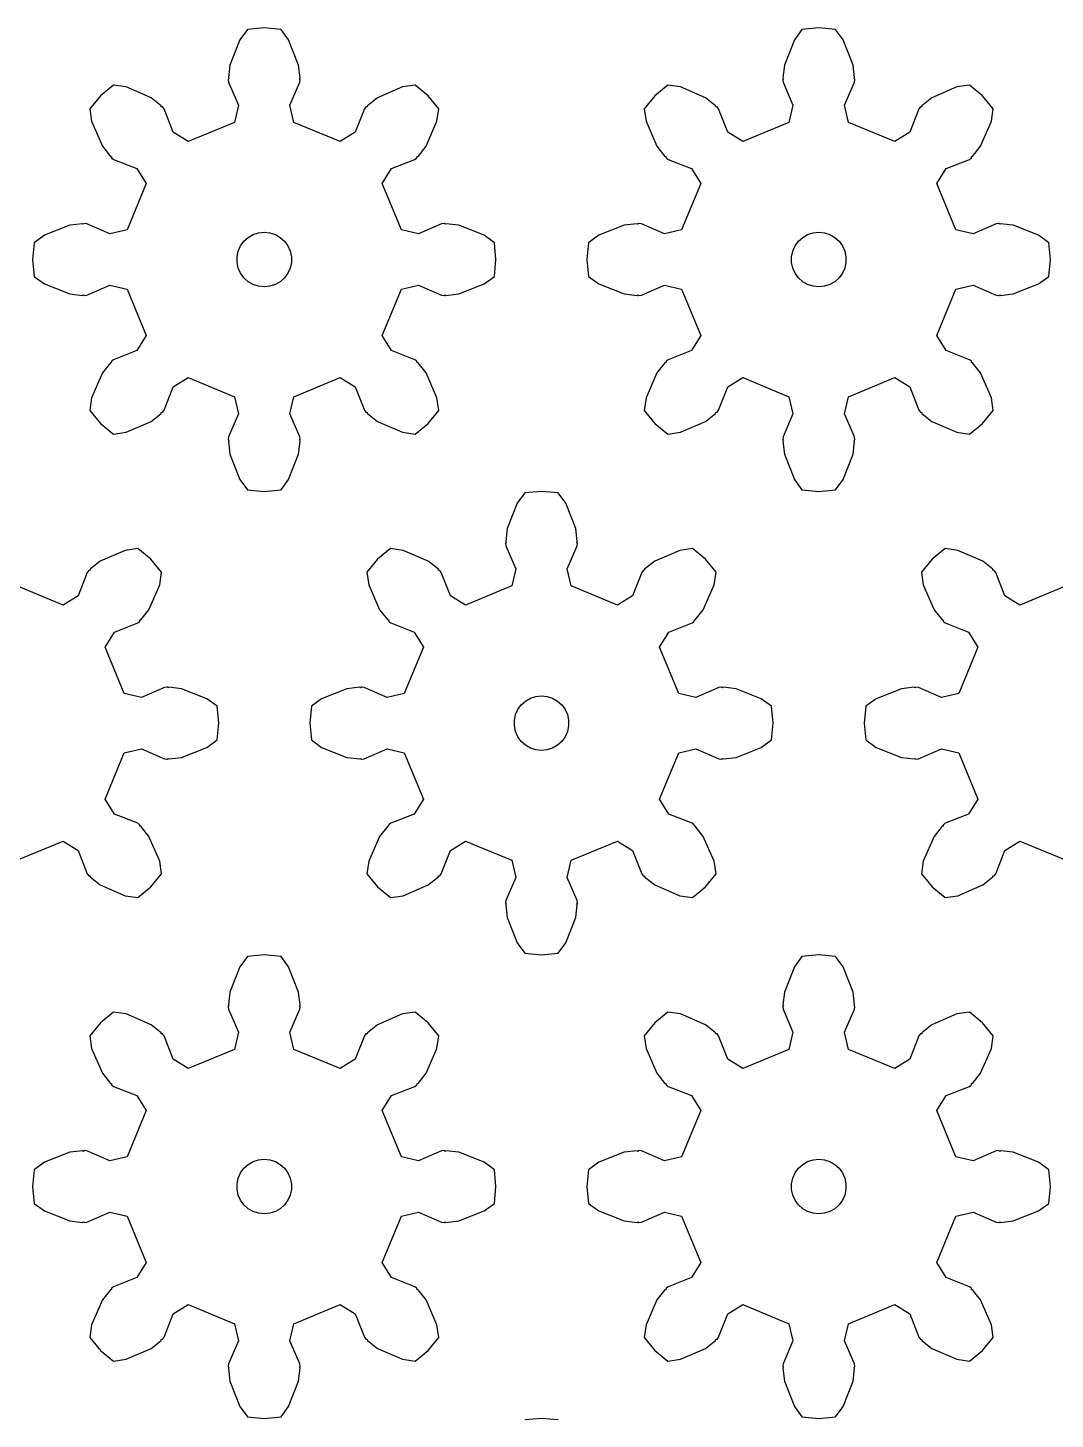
# Model space of a CAD drawing. Extents: x 0 to 208, y 0 to 229.
# Drawn here: x 91.1 to 147.6, y 152.7 to 229.2 of the extents above; entities that cross this region are included whole.
import ezdxf

# ---------------------------------------------------------------- set-up
doc = ezdxf.new("R2010")
doc.units = 0

msp = doc.modelspace()

# ---------------------------------------------------------------- linework, layer by layer
for p, q in [((103.206, 229.092), (102.789, 228.53)), ((104.127, 229.183), (103.206, 229.092)), ((105.048, 229.092), (104.127, 229.183)), ((105.465, 228.53), (105.048, 229.092)), ((133.671, 229.092), (133.254, 228.53)), ((134.592, 229.183), (133.671, 229.092)), ((135.512, 229.092), (134.592, 229.183)), ((135.929, 228.53), (135.512, 229.092)), ((102.789, 228.53), (102.239, 227.138)), ((106.014, 227.138), (105.465, 228.53)), ((133.254, 228.53), (132.704, 227.138)), ((136.479, 227.138), (135.929, 228.53)), ((102.239, 227.138), (102.158, 226.433)), ((106.095, 226.433), (106.014, 227.138)), ((132.704, 227.138), (132.623, 226.433)), ((136.56, 226.433), (136.479, 227.138)), ((102.147, 226.338), (102.146, 226.329)), ((102.146, 226.329), (102.166, 226.196)), ((102.19, 226.394), (102.147, 226.338)), ((102.158, 226.433), (102.19, 226.394)), ((106.064, 226.394), (106.095, 226.433)), ((106.106, 226.338), (106.064, 226.394)), ((106.088, 226.196), (106.107, 226.329)), ((106.107, 226.329), (106.106, 226.338)), ((132.612, 226.338), (132.611, 226.329)), ((132.611, 226.329), (132.631, 226.196)), ((132.655, 226.394), (132.612, 226.338)), ((132.623, 226.433), (132.655, 226.394)), ((136.528, 226.394), (136.56, 226.433)), ((136.571, 226.338), (136.528, 226.394)), ((136.553, 226.196), (136.572, 226.329)), ((136.572, 226.329), (136.571, 226.338)), ((95.839, 226.041), (95.124, 225.454)), ((96.531, 225.938), (95.839, 226.041)), ((97.904, 225.343), (96.531, 225.938)), ((102.166, 226.196), (102.714, 224.933)), ((105.54, 224.933), (106.088, 226.196)), ((111.722, 225.938), (110.349, 225.343)), ((112.415, 226.041), (111.722, 225.938)), ((113.13, 225.454), (112.415, 226.041)), ((126.304, 226.041), (125.588, 225.454)), ((126.996, 225.938), (126.304, 226.041)), ((128.369, 225.343), (126.996, 225.938)), ((132.631, 226.196), (133.178, 224.933)), ((136.005, 224.933), (136.553, 226.196)), ((142.187, 225.938), (140.814, 225.343)), ((142.88, 226.041), (142.187, 225.938)), ((143.595, 225.454), (142.88, 226.041)), ((95.124, 225.454), (94.537, 224.739)), ((94.537, 224.739), (94.639, 224.046)), ((98.46, 224.902), (97.904, 225.343)), ((98.466, 224.851), (98.46, 224.902)), ((98.535, 224.842), (98.466, 224.851)), ((98.543, 224.836), (98.535, 224.842)), ((98.622, 224.728), (98.543, 224.836)), ((102.714, 224.933), (102.493, 223.989)), ((105.76, 223.989), (105.54, 224.933)), ((109.711, 224.836), (109.631, 224.728)), ((109.718, 224.842), (109.711, 224.836)), ((109.788, 224.851), (109.718, 224.842)), ((109.794, 224.902), (109.788, 224.851)), ((110.349, 225.343), (109.794, 224.902)), ((113.717, 224.739), (113.13, 225.454)), ((113.614, 224.046), (113.717, 224.739)), ((125.588, 225.454), (125.001, 224.739)), ((125.001, 224.739), (125.104, 224.046)), ((128.925, 224.902), (128.369, 225.343)), ((128.931, 224.851), (128.925, 224.902)), ((129, 224.842), (128.931, 224.851)), ((129.007, 224.836), (129, 224.842)), ((129.087, 224.728), (129.007, 224.836)), ((133.178, 224.933), (132.958, 223.989)), ((136.225, 223.989), (136.005, 224.933)), ((140.176, 224.836), (140.096, 224.728)), ((140.183, 224.842), (140.176, 224.836)), ((140.253, 224.851), (140.183, 224.842)), ((140.258, 224.902), (140.253, 224.851)), ((140.814, 225.343), (140.258, 224.902)), ((144.182, 224.739), (143.595, 225.454)), ((144.079, 224.046), (144.182, 224.739)), ((94.639, 224.046), (95.235, 222.673)), ((99.128, 223.448), (98.622, 224.728)), ((102.493, 223.989), (99.951, 222.936)), ((108.302, 222.936), (105.76, 223.989)), ((109.631, 224.728), (109.125, 223.448)), ((113.019, 222.673), (113.614, 224.046)), ((125.104, 224.046), (125.7, 222.673)), ((129.593, 223.448), (129.087, 224.728)), ((132.958, 223.989), (130.416, 222.936)), ((138.767, 222.936), (136.225, 223.989)), ((140.096, 224.728), (139.59, 223.448)), ((143.484, 222.673), (144.079, 224.046)), ((99.951, 222.936), (99.128, 223.448)), ((109.125, 223.448), (108.302, 222.936)), ((130.416, 222.936), (129.593, 223.448)), ((139.59, 223.448), (138.767, 222.936)), ((95.235, 222.673), (95.676, 222.118)), ((112.578, 222.118), (113.019, 222.673)), ((125.7, 222.673), (126.141, 222.118)), ((143.042, 222.118), (143.484, 222.673)), ((95.676, 222.118), (95.727, 222.112)), ((95.727, 222.112), (95.736, 222.042)), ((95.736, 222.042), (95.741, 222.035)), ((95.741, 222.035), (95.849, 221.955)), ((95.849, 221.955), (97.13, 221.449)), ((111.124, 221.449), (112.404, 221.955)), ((112.404, 221.955), (112.512, 222.035)), ((112.512, 222.035), (112.518, 222.042)), ((112.518, 222.042), (112.527, 222.112)), ((112.527, 222.112), (112.578, 222.118)), ((126.141, 222.118), (126.191, 222.112)), ((126.191, 222.112), (126.201, 222.042)), ((126.201, 222.042), (126.206, 222.035)), ((126.206, 222.035), (126.314, 221.955)), ((126.314, 221.955), (127.595, 221.449)), ((141.588, 221.449), (142.869, 221.955)), ((142.869, 221.955), (142.977, 222.035)), ((142.977, 222.035), (142.983, 222.042)), ((142.983, 222.042), (142.992, 222.112)), ((142.992, 222.112), (143.042, 222.118)), ((97.13, 221.449), (97.642, 220.626)), ((110.612, 220.626), (111.124, 221.449)), ((127.595, 221.449), (128.106, 220.626)), ((141.077, 220.626), (141.588, 221.449)), ((97.642, 220.626), (96.589, 218.084)), ((111.665, 218.084), (110.612, 220.626)), ((128.106, 220.626), (127.053, 218.084)), ((142.13, 218.084), (141.077, 220.626)), ((93.439, 218.338), (92.048, 217.789)), ((94.144, 218.419), (93.439, 218.338)), ((94.184, 218.388), (94.144, 218.419)), ((94.24, 218.43), (94.184, 218.388)), ((94.249, 218.431), (94.24, 218.43)), ((94.381, 218.412), (94.249, 218.431)), ((95.645, 217.864), (94.381, 218.412)), ((96.589, 218.084), (95.645, 217.864)), ((103.517, 217.821), (103.815, 217.918)), ((103.815, 217.918), (104.127, 217.951)), ((104.127, 217.951), (104.439, 217.918)), ((104.439, 217.918), (104.737, 217.821)), ((112.609, 217.864), (111.665, 218.084)), ((113.872, 218.412), (112.609, 217.864)), ((114.005, 218.431), (113.872, 218.412)), ((114.014, 218.43), (114.005, 218.431)), ((114.07, 218.388), (114.014, 218.43)), ((114.11, 218.419), (114.07, 218.388)), ((114.814, 218.338), (114.11, 218.419)), ((116.206, 217.789), (114.814, 218.338)), ((123.904, 218.338), (122.512, 217.789)), ((124.609, 218.419), (123.904, 218.338)), ((124.649, 218.388), (124.609, 218.419)), ((124.704, 218.43), (124.649, 218.388)), ((124.714, 218.431), (124.704, 218.43)), ((124.846, 218.412), (124.714, 218.431)), ((126.11, 217.864), (124.846, 218.412)), ((127.053, 218.084), (126.11, 217.864)), ((133.981, 217.821), (134.28, 217.918)), ((134.28, 217.918), (134.592, 217.951)), ((134.592, 217.951), (134.903, 217.918)), ((134.903, 217.918), (135.202, 217.821)), ((143.074, 217.864), (142.13, 218.084)), ((144.337, 218.412), (143.074, 217.864)), ((144.469, 218.431), (144.337, 218.412)), ((144.479, 218.43), (144.469, 218.431)), ((144.534, 218.388), (144.479, 218.43)), ((144.574, 218.419), (144.534, 218.388)), ((145.279, 218.338), (144.574, 218.419)), ((146.671, 217.789), (145.279, 218.338)), ((91.485, 217.372), (91.394, 216.451)), ((92.048, 217.789), (91.485, 217.372)), ((102.7, 216.914), (102.828, 217.201)), ((102.828, 217.201), (103.012, 217.454)), ((103.012, 217.454), (103.245, 217.664)), ((103.245, 217.664), (103.517, 217.821)), ((104.737, 217.821), (105.008, 217.664)), ((105.008, 217.664), (105.241, 217.454)), ((105.241, 217.454), (105.426, 217.201)), ((105.426, 217.201), (105.553, 216.914)), ((116.768, 217.372), (116.206, 217.789)), ((116.859, 216.451), (116.768, 217.372)), ((121.95, 217.372), (121.859, 216.451)), ((122.512, 217.789), (121.95, 217.372)), ((133.165, 216.914), (133.293, 217.201)), ((133.293, 217.201), (133.477, 217.454)), ((133.477, 217.454), (133.71, 217.664)), ((133.71, 217.664), (133.981, 217.821)), ((135.202, 217.821), (135.473, 217.664)), ((135.473, 217.664), (135.706, 217.454)), ((135.706, 217.454), (135.891, 217.201)), ((135.891, 217.201), (136.018, 216.914)), ((147.233, 217.372), (146.671, 217.789)), ((147.324, 216.451), (147.233, 217.372)), ((91.394, 216.451), (91.485, 215.53)), ((102.635, 216.608), (102.7, 216.914)), ((102.635, 216.294), (102.635, 216.608)), ((105.553, 216.914), (105.619, 216.608)), ((105.619, 216.608), (105.619, 216.294)), ((116.768, 215.53), (116.859, 216.451)), ((121.859, 216.451), (121.95, 215.53)), ((133.1, 216.608), (133.165, 216.914)), ((133.1, 216.294), (133.1, 216.608)), ((136.018, 216.914), (136.083, 216.608)), ((136.083, 216.608), (136.083, 216.294)), ((147.233, 215.53), (147.324, 216.451)), ((102.7, 215.987), (102.635, 216.294)), ((102.828, 215.701), (102.7, 215.987)), ((103.012, 215.447), (102.828, 215.701)), ((105.426, 215.701), (105.241, 215.447)), ((105.553, 215.987), (105.426, 215.701)), ((105.619, 216.294), (105.553, 215.987)), ((133.165, 215.987), (133.1, 216.294)), ((133.293, 215.701), (133.165, 215.987)), ((133.477, 215.447), (133.293, 215.701)), ((135.891, 215.701), (135.706, 215.447)), ((136.018, 215.987), (135.891, 215.701)), ((136.083, 216.294), (136.018, 215.987)), ((91.485, 215.53), (92.048, 215.113)), ((92.048, 215.113), (93.439, 214.563)), ((94.381, 214.49), (95.645, 215.038)), ((95.645, 215.038), (96.589, 214.817)), ((96.589, 214.817), (97.642, 212.275)), ((103.245, 215.237), (103.012, 215.447)), ((103.517, 215.08), (103.245, 215.237)), ((103.815, 214.984), (103.517, 215.08)), ((104.127, 214.951), (103.815, 214.984)), ((104.439, 214.984), (104.127, 214.951)), ((104.737, 215.08), (104.439, 214.984)), ((105.008, 215.237), (104.737, 215.08)), ((105.241, 215.447), (105.008, 215.237)), ((110.612, 212.275), (111.665, 214.817)), ((111.665, 214.817), (112.609, 215.038)), ((112.609, 215.038), (113.872, 214.49)), ((114.814, 214.563), (116.206, 215.113)), ((116.206, 215.113), (116.768, 215.53)), ((121.95, 215.53), (122.512, 215.113)), ((122.512, 215.113), (123.904, 214.563)), ((124.846, 214.49), (126.11, 215.038)), ((126.11, 215.038), (127.053, 214.817)), ((127.053, 214.817), (128.106, 212.275)), ((133.71, 215.237), (133.477, 215.447)), ((133.981, 215.08), (133.71, 215.237)), ((134.28, 214.984), (133.981, 215.08)), ((134.592, 214.951), (134.28, 214.984)), ((134.903, 214.984), (134.592, 214.951)), ((135.202, 215.08), (134.903, 214.984)), ((135.473, 215.237), (135.202, 215.08)), ((135.706, 215.447), (135.473, 215.237)), ((141.077, 212.275), (142.13, 214.817)), ((142.13, 214.817), (143.074, 215.038)), ((143.074, 215.038), (144.337, 214.49)), ((145.279, 214.563), (146.671, 215.113)), ((146.671, 215.113), (147.233, 215.53)), ((93.439, 214.563), (94.144, 214.482)), ((94.144, 214.482), (94.184, 214.514)), ((94.184, 214.514), (94.24, 214.471)), ((94.24, 214.471), (94.249, 214.47)), ((94.249, 214.47), (94.381, 214.49)), ((113.872, 214.49), (114.005, 214.47)), ((114.005, 214.47), (114.014, 214.471)), ((114.014, 214.471), (114.07, 214.514)), ((114.07, 214.514), (114.11, 214.482)), ((114.11, 214.482), (114.814, 214.563)), ((123.904, 214.563), (124.609, 214.482)), ((124.609, 214.482), (124.649, 214.514)), ((124.649, 214.514), (124.704, 214.471)), ((124.704, 214.471), (124.714, 214.47)), ((124.714, 214.47), (124.846, 214.49)), ((144.337, 214.49), (144.469, 214.47)), ((144.469, 214.47), (144.479, 214.471)), ((144.479, 214.471), (144.534, 214.514)), ((144.534, 214.514), (144.574, 214.482)), ((144.574, 214.482), (145.279, 214.563)), ((97.642, 212.275), (97.13, 211.452)), ((111.124, 211.452), (110.612, 212.275)), ((128.106, 212.275), (127.595, 211.452)), ((141.588, 211.452), (141.077, 212.275)), ((97.13, 211.452), (95.849, 210.946)), ((112.404, 210.946), (111.124, 211.452)), ((127.595, 211.452), (126.314, 210.946)), ((142.869, 210.946), (141.588, 211.452)), ((95.235, 210.228), (94.639, 208.855)), ((95.676, 210.784), (95.235, 210.228)), ((95.727, 210.79), (95.676, 210.784)), ((95.736, 210.859), (95.727, 210.79)), ((95.741, 210.867), (95.736, 210.859)), ((95.849, 210.946), (95.741, 210.867)), ((112.512, 210.867), (112.404, 210.946)), ((112.518, 210.859), (112.512, 210.867)), ((112.527, 210.79), (112.518, 210.859)), ((112.578, 210.784), (112.527, 210.79)), ((113.019, 210.228), (112.578, 210.784)), ((113.614, 208.855), (113.019, 210.228)), ((125.7, 210.228), (125.104, 208.855)), ((126.141, 210.784), (125.7, 210.228)), ((126.191, 210.79), (126.141, 210.784)), ((126.201, 210.859), (126.191, 210.79)), ((126.206, 210.867), (126.201, 210.859)), ((126.314, 210.946), (126.206, 210.867)), ((142.977, 210.867), (142.869, 210.946)), ((142.983, 210.859), (142.977, 210.867)), ((142.992, 210.79), (142.983, 210.859)), ((143.042, 210.784), (142.992, 210.79)), ((143.484, 210.228), (143.042, 210.784)), ((144.079, 208.855), (143.484, 210.228)), ((98.622, 208.173), (99.128, 209.454)), ((99.128, 209.454), (99.951, 209.965)), ((99.951, 209.965), (102.493, 208.913)), ((105.76, 208.913), (108.302, 209.965)), ((108.302, 209.965), (109.125, 209.454)), ((109.125, 209.454), (109.631, 208.173)), ((129.087, 208.173), (129.593, 209.454)), ((129.593, 209.454), (130.416, 209.965)), ((130.416, 209.965), (132.958, 208.913)), ((136.225, 208.913), (138.767, 209.965)), ((138.767, 209.965), (139.59, 209.454)), ((139.59, 209.454), (140.096, 208.173)), ((94.639, 208.855), (94.537, 208.163)), ((102.493, 208.913), (102.714, 207.969)), ((105.54, 207.969), (105.76, 208.913)), ((113.717, 208.163), (113.614, 208.855)), ((125.104, 208.855), (125.001, 208.163)), ((132.958, 208.913), (133.178, 207.969)), ((136.005, 207.969), (136.225, 208.913)), ((144.182, 208.163), (144.079, 208.855)), ((94.537, 208.163), (95.124, 207.448)), ((97.904, 207.559), (98.46, 208)), ((98.46, 208), (98.466, 208.051)), ((98.466, 208.051), (98.535, 208.06)), ((98.535, 208.06), (98.543, 208.065)), ((98.543, 208.065), (98.622, 208.173)), ((102.714, 207.969), (102.166, 206.705)), ((106.088, 206.705), (105.54, 207.969)), ((109.631, 208.173), (109.711, 208.065)), ((109.711, 208.065), (109.718, 208.06)), ((109.718, 208.06), (109.788, 208.051)), ((109.788, 208.051), (109.794, 208)), ((109.794, 208), (110.349, 207.559)), ((113.13, 207.448), (113.717, 208.163)), ((125.001, 208.163), (125.588, 207.448)), ((128.369, 207.559), (128.925, 208)), ((128.925, 208), (128.931, 208.051)), ((128.931, 208.051), (129, 208.06)), ((129, 208.06), (129.007, 208.065)), ((129.007, 208.065), (129.087, 208.173)), ((133.178, 207.969), (132.631, 206.705)), ((136.553, 206.705), (136.005, 207.969)), ((140.096, 208.173), (140.176, 208.065)), ((140.176, 208.065), (140.183, 208.06)), ((140.183, 208.06), (140.253, 208.051)), ((140.253, 208.051), (140.258, 208)), ((140.258, 208), (140.814, 207.559)), ((143.595, 207.448), (144.182, 208.163)), ((95.124, 207.448), (95.839, 206.861)), ((96.531, 206.963), (97.904, 207.559)), ((110.349, 207.559), (111.722, 206.963)), ((112.415, 206.861), (113.13, 207.448)), ((125.588, 207.448), (126.304, 206.861)), ((126.996, 206.963), (128.369, 207.559)), ((140.814, 207.559), (142.187, 206.963)), ((142.88, 206.861), (143.595, 207.448)), ((95.839, 206.861), (96.531, 206.963)), ((102.166, 206.705), (102.146, 206.573)), ((102.146, 206.573), (102.147, 206.564)), ((102.147, 206.564), (102.19, 206.508)), ((102.19, 206.508), (102.158, 206.468)), ((102.158, 206.468), (102.239, 205.763)), ((106.014, 205.763), (106.095, 206.468)), ((106.064, 206.508), (106.106, 206.564)), ((106.095, 206.468), (106.064, 206.508)), ((106.107, 206.573), (106.088, 206.705)), ((106.106, 206.564), (106.107, 206.573)), ((111.722, 206.963), (112.415, 206.861)), ((126.304, 206.861), (126.996, 206.963)), ((132.631, 206.705), (132.611, 206.573)), ((132.611, 206.573), (132.612, 206.564)), ((132.612, 206.564), (132.655, 206.508)), ((132.655, 206.508), (132.623, 206.468)), ((132.623, 206.468), (132.704, 205.763)), ((136.479, 205.763), (136.56, 206.468)), ((136.528, 206.508), (136.571, 206.564)), ((136.56, 206.468), (136.528, 206.508)), ((136.572, 206.573), (136.553, 206.705)), ((136.571, 206.564), (136.572, 206.573)), ((142.187, 206.963), (142.88, 206.861)), ((102.239, 205.763), (102.789, 204.371)), ((105.465, 204.371), (106.014, 205.763)), ((132.704, 205.763), (133.254, 204.371)), ((135.929, 204.371), (136.479, 205.763)), ((102.789, 204.371), (103.206, 203.809)), ((105.048, 203.809), (105.465, 204.371)), ((133.254, 204.371), (133.671, 203.809)), ((135.512, 203.809), (135.929, 204.371)), ((103.206, 203.809), (104.127, 203.718)), ((104.127, 203.718), (105.048, 203.809)), ((118.438, 203.628), (118.021, 203.065)), ((119.359, 203.718), (118.438, 203.628)), ((120.28, 203.628), (119.359, 203.718)), ((120.697, 203.065), (120.28, 203.628)), ((133.671, 203.809), (134.592, 203.718)), ((134.592, 203.718), (135.512, 203.809)), ((118.021, 203.065), (117.472, 201.674)), ((121.247, 201.674), (120.697, 203.065)), ((117.472, 201.674), (117.391, 200.969)), ((121.328, 200.969), (121.247, 201.674)), ((96.49, 200.473), (95.117, 199.878)), ((97.182, 200.576), (96.49, 200.473)), ((97.898, 199.989), (97.182, 200.576)), ((111.071, 200.576), (110.356, 199.989)), ((111.764, 200.473), (111.071, 200.576)), ((113.137, 199.878), (111.764, 200.473)), ((117.38, 200.873), (117.379, 200.864)), ((117.379, 200.864), (117.398, 200.731)), ((117.422, 200.929), (117.38, 200.873)), ((117.391, 200.969), (117.422, 200.929)), ((117.398, 200.731), (117.946, 199.468)), ((120.772, 199.468), (121.32, 200.731)), ((121.296, 200.929), (121.328, 200.969)), ((121.339, 200.873), (121.296, 200.929)), ((121.32, 200.731), (121.34, 200.864)), ((121.34, 200.864), (121.339, 200.873)), ((126.954, 200.473), (125.582, 199.878)), ((127.647, 200.576), (126.954, 200.473)), ((128.362, 199.989), (127.647, 200.576)), ((141.536, 200.576), (140.821, 199.989)), ((142.229, 200.473), (141.536, 200.576)), ((143.601, 199.878), (142.229, 200.473)), ((95.117, 199.878), (94.561, 199.437)), ((98.484, 199.274), (97.898, 199.989)), ((110.356, 199.989), (109.769, 199.274)), ((113.692, 199.437), (113.137, 199.878)), ((125.582, 199.878), (125.026, 199.437)), ((128.949, 199.274), (128.362, 199.989)), ((140.821, 199.989), (140.234, 199.274)), ((144.157, 199.437), (143.601, 199.878)), ((94.399, 199.264), (93.893, 197.983)), ((94.479, 199.371), (94.399, 199.264)), ((94.486, 199.377), (94.479, 199.371)), ((94.555, 199.386), (94.486, 199.377)), ((94.561, 199.437), (94.555, 199.386)), ((98.382, 198.581), (98.484, 199.274)), ((109.769, 199.274), (109.872, 198.581)), ((113.698, 199.386), (113.692, 199.437)), ((113.768, 199.377), (113.698, 199.386)), ((113.775, 199.371), (113.768, 199.377)), ((113.855, 199.264), (113.775, 199.371)), ((114.361, 197.983), (113.855, 199.264)), ((117.946, 199.468), (117.726, 198.524)), ((120.993, 198.524), (120.772, 199.468)), ((124.864, 199.264), (124.358, 197.983)), ((124.943, 199.371), (124.864, 199.264)), ((124.951, 199.377), (124.943, 199.371)), ((125.02, 199.386), (124.951, 199.377)), ((125.026, 199.437), (125.02, 199.386)), ((128.846, 198.581), (128.949, 199.274)), ((140.234, 199.274), (140.337, 198.581)), ((144.163, 199.386), (144.157, 199.437)), ((144.232, 199.377), (144.163, 199.386)), ((144.24, 199.371), (144.232, 199.377)), ((144.32, 199.264), (144.24, 199.371)), ((144.826, 197.983), (144.32, 199.264)), ((93.07, 197.471), (90.528, 198.524)), ((93.893, 197.983), (93.07, 197.471)), ((97.786, 197.209), (98.382, 198.581)), ((109.872, 198.581), (110.467, 197.209)), ((115.184, 197.471), (114.361, 197.983)), ((117.726, 198.524), (115.184, 197.471)), ((123.535, 197.471), (120.993, 198.524)), ((124.358, 197.983), (123.535, 197.471)), ((128.251, 197.209), (128.846, 198.581)), ((140.337, 198.581), (140.932, 197.209)), ((145.649, 197.471), (144.826, 197.983)), ((148.191, 198.524), (145.649, 197.471)), ((95.891, 195.984), (97.172, 196.49)), ((97.172, 196.49), (97.28, 196.57)), ((97.28, 196.57), (97.285, 196.577)), ((97.285, 196.577), (97.295, 196.647)), ((97.295, 196.647), (97.345, 196.653)), ((97.345, 196.653), (97.786, 197.209)), ((110.467, 197.209), (110.908, 196.653)), ((110.908, 196.653), (110.959, 196.647)), ((110.959, 196.647), (110.968, 196.577)), ((110.968, 196.577), (110.974, 196.57)), ((110.974, 196.57), (111.082, 196.49)), ((111.082, 196.49), (112.362, 195.984)), ((126.356, 195.984), (127.637, 196.49)), ((127.637, 196.49), (127.744, 196.57)), ((127.744, 196.57), (127.75, 196.577)), ((127.75, 196.577), (127.759, 196.647)), ((127.759, 196.647), (127.81, 196.653)), ((127.81, 196.653), (128.251, 197.209)), ((140.932, 197.209), (141.373, 196.653)), ((141.373, 196.653), (141.424, 196.647)), ((141.424, 196.647), (141.433, 196.577)), ((141.433, 196.577), (141.439, 196.57)), ((141.439, 196.57), (141.546, 196.49)), ((141.546, 196.49), (142.827, 195.984)), ((95.38, 195.161), (95.891, 195.984)), ((112.362, 195.984), (112.874, 195.161)), ((125.844, 195.161), (126.356, 195.984)), ((142.827, 195.984), (143.339, 195.161)), ((96.433, 192.619), (95.38, 195.161)), ((112.874, 195.161), (111.821, 192.619)), ((126.897, 192.619), (125.844, 195.161)), ((143.339, 195.161), (142.286, 192.619)), ((98.64, 192.947), (97.376, 192.399)), ((98.772, 192.967), (98.64, 192.947)), ((98.782, 192.966), (98.772, 192.967)), ((98.837, 192.923), (98.782, 192.966)), ((98.877, 192.955), (98.837, 192.923)), ((99.582, 192.874), (98.877, 192.955)), ((100.974, 192.324), (99.582, 192.874)), ((108.671, 192.874), (107.28, 192.324)), ((109.376, 192.955), (108.671, 192.874)), ((109.416, 192.923), (109.376, 192.955)), ((109.472, 192.966), (109.416, 192.923)), ((109.481, 192.967), (109.472, 192.966)), ((109.614, 192.947), (109.481, 192.967)), ((110.877, 192.399), (109.614, 192.947)), ((129.105, 192.947), (127.841, 192.399)), ((129.237, 192.967), (129.105, 192.947)), ((129.246, 192.966), (129.237, 192.967)), ((129.302, 192.923), (129.246, 192.966)), ((129.342, 192.955), (129.302, 192.923)), ((130.047, 192.874), (129.342, 192.955)), ((131.438, 192.324), (130.047, 192.874)), ((139.136, 192.874), (137.745, 192.324)), ((139.841, 192.955), (139.136, 192.874)), ((139.881, 192.923), (139.841, 192.955)), ((139.937, 192.966), (139.881, 192.923)), ((139.946, 192.967), (139.937, 192.966)), ((140.079, 192.947), (139.946, 192.967)), ((141.342, 192.399), (140.079, 192.947)), ((97.376, 192.399), (96.433, 192.619)), ((101.536, 191.907), (100.974, 192.324)), ((101.627, 190.986), (101.536, 191.907)), ((106.717, 191.907), (106.627, 190.986)), ((107.28, 192.324), (106.717, 191.907)), ((111.821, 192.619), (110.877, 192.399)), ((118.06, 191.736), (118.244, 191.99)), ((118.244, 191.99), (118.477, 192.199)), ((118.477, 192.199), (118.749, 192.356)), ((118.749, 192.356), (119.047, 192.453)), ((119.047, 192.453), (119.359, 192.486)), ((119.359, 192.486), (119.671, 192.453)), ((119.671, 192.453), (119.969, 192.356)), ((119.969, 192.356), (120.241, 192.199)), ((120.241, 192.199), (120.474, 191.99)), ((120.474, 191.99), (120.658, 191.736)), ((127.841, 192.399), (126.897, 192.619)), ((132.001, 191.907), (131.438, 192.324)), ((132.092, 190.986), (132.001, 191.907)), ((137.182, 191.907), (137.092, 190.986)), ((137.745, 192.324), (137.182, 191.907)), ((142.286, 192.619), (141.342, 192.399)), ((117.867, 191.143), (117.933, 191.449)), ((117.867, 190.829), (117.867, 191.143)), ((117.933, 191.449), (118.06, 191.736)), ((120.658, 191.736), (120.786, 191.449)), ((120.786, 191.449), (120.851, 191.143)), ((120.851, 191.143), (120.851, 190.829)), ((101.536, 190.065), (101.627, 190.986)), ((106.627, 190.986), (106.717, 190.065)), ((117.933, 190.522), (117.867, 190.829)), ((118.06, 190.236), (117.933, 190.522)), ((120.786, 190.522), (120.658, 190.236)), ((120.851, 190.829), (120.786, 190.522)), ((132.001, 190.065), (132.092, 190.986)), ((137.092, 190.986), (137.182, 190.065)), ((96.433, 189.353), (97.376, 189.573)), ((97.376, 189.573), (98.64, 189.025)), ((99.582, 189.098), (100.974, 189.648)), ((100.974, 189.648), (101.536, 190.065)), ((106.717, 190.065), (107.28, 189.648)), ((107.28, 189.648), (108.671, 189.098)), ((109.614, 189.025), (110.877, 189.573)), ((110.877, 189.573), (111.821, 189.353)), ((118.244, 189.982), (118.06, 190.236)), ((118.477, 189.772), (118.244, 189.982)), ((118.749, 189.616), (118.477, 189.772)), ((119.047, 189.519), (118.749, 189.616)), ((119.969, 189.616), (119.671, 189.519)), ((120.241, 189.772), (119.969, 189.616)), ((120.474, 189.982), (120.241, 189.772)), ((120.658, 190.236), (120.474, 189.982)), ((126.897, 189.353), (127.841, 189.573)), ((127.841, 189.573), (129.105, 189.025)), ((130.047, 189.098), (131.438, 189.648)), ((131.438, 189.648), (132.001, 190.065)), ((137.182, 190.065), (137.745, 189.648)), ((137.745, 189.648), (139.136, 189.098)), ((140.079, 189.025), (141.342, 189.573)), ((141.342, 189.573), (142.286, 189.353)), ((95.38, 186.811), (96.433, 189.353)), ((98.64, 189.025), (98.772, 189.005)), ((98.772, 189.005), (98.782, 189.006)), ((98.782, 189.006), (98.837, 189.049)), ((98.837, 189.049), (98.877, 189.017)), ((98.877, 189.017), (99.582, 189.098)), ((108.671, 189.098), (109.376, 189.017)), ((109.376, 189.017), (109.416, 189.049)), ((109.416, 189.049), (109.472, 189.006)), ((109.472, 189.006), (109.481, 189.005)), ((109.481, 189.005), (109.614, 189.025)), ((111.821, 189.353), (112.874, 186.811)), ((119.359, 189.486), (119.047, 189.519)), ((119.671, 189.519), (119.359, 189.486)), ((125.844, 186.811), (126.897, 189.353)), ((129.105, 189.025), (129.237, 189.005)), ((129.237, 189.005), (129.246, 189.006)), ((129.246, 189.006), (129.302, 189.049)), ((129.302, 189.049), (129.342, 189.017)), ((129.342, 189.017), (130.047, 189.098)), ((139.136, 189.098), (139.841, 189.017)), ((139.841, 189.017), (139.881, 189.049)), ((139.881, 189.049), (139.937, 189.006)), ((139.937, 189.006), (139.946, 189.005)), ((139.946, 189.005), (140.079, 189.025)), ((142.286, 189.353), (143.339, 186.811)), ((95.891, 185.988), (95.38, 186.811)), ((112.874, 186.811), (112.362, 185.988)), ((126.356, 185.988), (125.844, 186.811)), ((143.339, 186.811), (142.827, 185.988)), ((97.172, 185.482), (95.891, 185.988)), ((112.362, 185.988), (111.082, 185.482)), ((127.637, 185.482), (126.356, 185.988)), ((142.827, 185.988), (141.546, 185.482)), ((97.28, 185.402), (97.172, 185.482)), ((97.285, 185.394), (97.28, 185.402)), ((97.295, 185.325), (97.285, 185.394)), ((97.345, 185.319), (97.295, 185.325)), ((97.786, 184.763), (97.345, 185.319)), ((110.908, 185.319), (110.467, 184.763)), ((110.959, 185.325), (110.908, 185.319)), ((110.968, 185.394), (110.959, 185.325)), ((110.974, 185.402), (110.968, 185.394)), ((111.082, 185.482), (110.974, 185.402)), ((127.744, 185.402), (127.637, 185.482)), ((127.75, 185.394), (127.744, 185.402)), ((127.759, 185.325), (127.75, 185.394)), ((127.81, 185.319), (127.759, 185.325)), ((128.251, 184.763), (127.81, 185.319)), ((141.373, 185.319), (140.932, 184.763)), ((141.424, 185.325), (141.373, 185.319)), ((141.433, 185.394), (141.424, 185.325)), ((141.439, 185.402), (141.433, 185.394)), ((141.546, 185.482), (141.439, 185.402)), ((90.528, 183.448), (93.07, 184.501)), ((93.07, 184.501), (93.893, 183.989)), ((98.382, 183.391), (97.786, 184.763)), ((110.467, 184.763), (109.872, 183.391)), ((114.361, 183.989), (115.184, 184.501)), ((115.184, 184.501), (117.726, 183.448)), ((120.993, 183.448), (123.535, 184.501)), ((123.535, 184.501), (124.358, 183.989)), ((128.846, 183.391), (128.251, 184.763)), ((140.932, 184.763), (140.337, 183.391)), ((144.826, 183.989), (145.649, 184.501)), ((145.649, 184.501), (148.191, 183.448)), ((93.893, 183.989), (94.399, 182.708)), ((113.855, 182.708), (114.361, 183.989)), ((124.358, 183.989), (124.864, 182.708)), ((144.32, 182.708), (144.826, 183.989)), ((94.399, 182.708), (94.479, 182.601)), ((97.898, 181.983), (98.484, 182.698)), ((98.484, 182.698), (98.382, 183.391)), ((109.872, 183.391), (109.769, 182.698)), ((109.769, 182.698), (110.356, 181.983)), ((113.775, 182.601), (113.855, 182.708)), ((117.726, 183.448), (117.946, 182.504)), ((120.772, 182.504), (120.993, 183.448)), ((124.864, 182.708), (124.943, 182.601)), ((128.362, 181.983), (128.949, 182.698)), ((128.949, 182.698), (128.846, 183.391)), ((140.337, 183.391), (140.234, 182.698)), ((140.234, 182.698), (140.821, 181.983)), ((144.24, 182.601), (144.32, 182.708)), ((94.479, 182.601), (94.486, 182.595)), ((94.486, 182.595), (94.555, 182.586)), ((94.555, 182.586), (94.561, 182.535)), ((94.561, 182.535), (95.117, 182.094)), ((95.117, 182.094), (96.49, 181.499)), ((97.182, 181.396), (97.898, 181.983)), ((110.356, 181.983), (111.071, 181.396)), ((111.764, 181.499), (113.137, 182.094)), ((113.137, 182.094), (113.692, 182.535)), ((113.692, 182.535), (113.698, 182.586)), ((113.698, 182.586), (113.768, 182.595)), ((113.768, 182.595), (113.775, 182.601)), ((117.946, 182.504), (117.398, 181.241)), ((121.32, 181.241), (120.772, 182.504)), ((124.943, 182.601), (124.951, 182.595)), ((124.951, 182.595), (125.02, 182.586)), ((125.02, 182.586), (125.026, 182.535)), ((125.026, 182.535), (125.582, 182.094)), ((125.582, 182.094), (126.954, 181.499)), ((127.647, 181.396), (128.362, 181.983)), ((140.821, 181.983), (141.536, 181.396)), ((142.229, 181.499), (143.601, 182.094)), ((143.601, 182.094), (144.157, 182.535)), ((144.157, 182.535), (144.163, 182.586)), ((144.163, 182.586), (144.232, 182.595)), ((144.232, 182.595), (144.24, 182.601)), ((96.49, 181.499), (97.182, 181.396)), ((111.071, 181.396), (111.764, 181.499)), ((117.398, 181.241), (117.379, 181.108)), ((121.34, 181.108), (121.32, 181.241)), ((126.954, 181.499), (127.647, 181.396)), ((141.536, 181.396), (142.229, 181.499)), ((117.379, 181.108), (117.38, 181.099)), ((117.38, 181.099), (117.422, 181.043)), ((117.422, 181.043), (117.391, 181.003)), ((117.391, 181.003), (117.472, 180.298)), ((121.247, 180.298), (121.328, 181.003)), ((121.296, 181.043), (121.339, 181.099)), ((121.328, 181.003), (121.296, 181.043)), ((121.339, 181.099), (121.34, 181.108)), ((117.472, 180.298), (118.021, 178.907)), ((120.697, 178.907), (121.247, 180.298)), ((118.021, 178.907), (118.438, 178.344)), ((120.28, 178.344), (120.697, 178.907)), ((103.206, 178.163), (102.789, 177.6)), ((104.127, 178.254), (103.206, 178.163)), ((105.048, 178.163), (104.127, 178.254)), ((105.465, 177.6), (105.048, 178.163)), ((118.438, 178.344), (119.359, 178.254)), ((119.359, 178.254), (120.28, 178.344)), ((133.671, 178.163), (133.254, 177.6)), ((134.592, 178.254), (133.671, 178.163)), ((135.512, 178.163), (134.592, 178.254)), ((135.929, 177.6), (135.512, 178.163)), ((102.789, 177.6), (102.239, 176.209)), ((106.014, 176.209), (105.465, 177.6)), ((133.254, 177.6), (132.704, 176.209)), ((136.479, 176.209), (135.929, 177.6)), ((102.239, 176.209), (102.158, 175.504)), ((106.095, 175.504), (106.014, 176.209)), ((132.704, 176.209), (132.623, 175.504)), ((136.56, 175.504), (136.479, 176.209)), ((95.839, 175.111), (95.124, 174.524)), ((96.531, 175.008), (95.839, 175.111)), ((102.147, 175.408), (102.146, 175.399)), ((102.146, 175.399), (102.166, 175.267)), ((102.19, 175.464), (102.147, 175.408)), ((102.158, 175.504), (102.19, 175.464)), ((102.166, 175.267), (102.714, 174.003)), ((105.54, 174.003), (106.088, 175.267)), ((106.064, 175.464), (106.095, 175.504)), ((106.106, 175.408), (106.064, 175.464)), ((106.088, 175.267), (106.107, 175.399)), ((106.107, 175.399), (106.106, 175.408)), ((112.415, 175.111), (111.722, 175.008)), ((113.13, 174.524), (112.415, 175.111)), ((126.304, 175.111), (125.588, 174.524)), ((126.996, 175.008), (126.304, 175.111)), ((132.612, 175.408), (132.611, 175.399)), ((132.611, 175.399), (132.631, 175.267)), ((132.655, 175.464), (132.612, 175.408)), ((132.623, 175.504), (132.655, 175.464)), ((132.631, 175.267), (133.178, 174.003)), ((136.005, 174.003), (136.553, 175.267)), ((136.528, 175.464), (136.56, 175.504)), ((136.571, 175.408), (136.528, 175.464)), ((136.553, 175.267), (136.572, 175.399)), ((136.572, 175.399), (136.571, 175.408)), ((142.88, 175.111), (142.187, 175.008)), ((143.595, 174.524), (142.88, 175.111)), ((95.124, 174.524), (94.537, 173.809)), ((97.904, 174.413), (96.531, 175.008)), ((98.46, 173.972), (97.904, 174.413)), ((110.349, 174.413), (109.794, 173.972)), ((111.722, 175.008), (110.349, 174.413)), ((113.717, 173.809), (113.13, 174.524)), ((125.588, 174.524), (125.001, 173.809)), ((128.369, 174.413), (126.996, 175.008)), ((128.925, 173.972), (128.369, 174.413)), ((140.814, 174.413), (140.258, 173.972)), ((142.187, 175.008), (140.814, 174.413)), ((144.182, 173.809), (143.595, 174.524)), ((94.537, 173.809), (94.639, 173.116)), ((98.466, 173.921), (98.46, 173.972)), ((98.535, 173.912), (98.466, 173.921)), ((98.543, 173.906), (98.535, 173.912)), ((98.622, 173.799), (98.543, 173.906)), ((99.128, 172.518), (98.622, 173.799)), ((102.714, 174.003), (102.493, 173.059)), ((105.76, 173.059), (105.54, 174.003)), ((109.631, 173.799), (109.125, 172.518)), ((109.711, 173.906), (109.631, 173.799)), ((109.718, 173.912), (109.711, 173.906)), ((109.788, 173.921), (109.718, 173.912)), ((109.794, 173.972), (109.788, 173.921)), ((113.614, 173.116), (113.717, 173.809)), ((125.001, 173.809), (125.104, 173.116)), ((128.931, 173.921), (128.925, 173.972)), ((129, 173.912), (128.931, 173.921)), ((129.007, 173.906), (129, 173.912)), ((129.087, 173.799), (129.007, 173.906)), ((129.593, 172.518), (129.087, 173.799)), ((133.178, 174.003), (132.958, 173.059)), ((136.225, 173.059), (136.005, 174.003)), ((140.096, 173.799), (139.59, 172.518)), ((140.176, 173.906), (140.096, 173.799)), ((140.183, 173.912), (140.176, 173.906)), ((140.253, 173.921), (140.183, 173.912)), ((140.258, 173.972), (140.253, 173.921)), ((144.079, 173.116), (144.182, 173.809)), ((94.639, 173.116), (95.235, 171.744)), ((102.493, 173.059), (99.951, 172.006)), ((108.302, 172.006), (105.76, 173.059)), ((113.019, 171.744), (113.614, 173.116)), ((125.104, 173.116), (125.7, 171.744)), ((132.958, 173.059), (130.416, 172.006)), ((138.767, 172.006), (136.225, 173.059)), ((143.484, 171.744), (144.079, 173.116)), ((99.951, 172.006), (99.128, 172.518)), ((109.125, 172.518), (108.302, 172.006)), ((130.416, 172.006), (129.593, 172.518)), ((139.59, 172.518), (138.767, 172.006)), ((95.235, 171.744), (95.676, 171.188)), ((112.578, 171.188), (113.019, 171.744)), ((125.7, 171.744), (126.141, 171.188)), ((143.042, 171.188), (143.484, 171.744)), ((95.676, 171.188), (95.727, 171.182)), ((95.727, 171.182), (95.736, 171.113)), ((95.736, 171.113), (95.741, 171.105)), ((95.741, 171.105), (95.849, 171.026)), ((95.849, 171.026), (97.13, 170.52)), ((97.13, 170.52), (97.642, 169.696)), ((110.612, 169.696), (111.124, 170.52)), ((111.124, 170.52), (112.404, 171.026)), ((112.404, 171.026), (112.512, 171.105)), ((112.512, 171.105), (112.518, 171.113)), ((112.518, 171.113), (112.527, 171.182)), ((112.527, 171.182), (112.578, 171.188)), ((126.141, 171.188), (126.191, 171.182)), ((126.191, 171.182), (126.201, 171.113)), ((126.201, 171.113), (126.206, 171.105)), ((126.206, 171.105), (126.314, 171.026)), ((126.314, 171.026), (127.595, 170.52)), ((127.595, 170.52), (128.106, 169.696)), ((141.077, 169.696), (141.588, 170.52)), ((141.588, 170.52), (142.869, 171.026)), ((142.869, 171.026), (142.977, 171.105)), ((142.977, 171.105), (142.983, 171.113)), ((142.983, 171.113), (142.992, 171.182)), ((142.992, 171.182), (143.042, 171.188)), ((97.642, 169.696), (96.589, 167.154)), ((111.665, 167.154), (110.612, 169.696)), ((128.106, 169.696), (127.053, 167.154)), ((142.13, 167.154), (141.077, 169.696)), ((93.439, 167.409), (92.048, 166.859)), ((94.144, 167.49), (93.439, 167.409)), ((94.184, 167.458), (94.144, 167.49)), ((94.24, 167.501), (94.184, 167.458)), ((94.249, 167.502), (94.24, 167.501)), ((94.381, 167.482), (94.249, 167.502)), ((95.645, 166.934), (94.381, 167.482)), ((113.872, 167.482), (112.609, 166.934)), ((114.005, 167.502), (113.872, 167.482)), ((114.014, 167.501), (114.005, 167.502)), ((114.07, 167.458), (114.014, 167.501)), ((114.11, 167.49), (114.07, 167.458)), ((114.814, 167.409), (114.11, 167.49)), ((116.206, 166.859), (114.814, 167.409)), ((123.904, 167.409), (122.512, 166.859)), ((124.609, 167.49), (123.904, 167.409)), ((124.649, 167.458), (124.609, 167.49)), ((124.704, 167.501), (124.649, 167.458)), ((124.714, 167.502), (124.704, 167.501)), ((124.846, 167.482), (124.714, 167.502)), ((126.11, 166.934), (124.846, 167.482)), ((144.337, 167.482), (143.074, 166.934)), ((144.469, 167.502), (144.337, 167.482)), ((144.479, 167.501), (144.469, 167.502)), ((144.534, 167.458), (144.479, 167.501)), ((144.574, 167.49), (144.534, 167.458)), ((145.279, 167.409), (144.574, 167.49)), ((146.671, 166.859), (145.279, 167.409)), ((92.048, 166.859), (91.485, 166.442)), ((96.589, 167.154), (95.645, 166.934)), ((103.012, 166.525), (103.245, 166.735)), ((103.245, 166.735), (103.517, 166.891)), ((103.517, 166.891), (103.815, 166.988)), ((103.815, 166.988), (104.127, 167.021)), ((104.127, 167.021), (104.439, 166.988)), ((104.439, 166.988), (104.737, 166.891)), ((104.737, 166.891), (105.008, 166.735)), ((105.008, 166.735), (105.241, 166.525)), ((112.609, 166.934), (111.665, 167.154)), ((116.768, 166.442), (116.206, 166.859)), ((122.512, 166.859), (121.95, 166.442)), ((127.053, 167.154), (126.11, 166.934)), ((133.477, 166.525), (133.71, 166.735)), ((133.71, 166.735), (133.981, 166.891)), ((133.981, 166.891), (134.28, 166.988)), ((134.28, 166.988), (134.592, 167.021)), ((134.592, 167.021), (134.903, 166.988)), ((134.903, 166.988), (135.202, 166.891)), ((135.202, 166.891), (135.473, 166.735)), ((135.473, 166.735), (135.706, 166.525)), ((143.074, 166.934), (142.13, 167.154)), ((147.233, 166.442), (146.671, 166.859)), ((91.485, 166.442), (91.394, 165.521)), ((102.635, 165.678), (102.7, 165.985)), ((102.7, 165.985), (102.828, 166.271)), ((102.828, 166.271), (103.012, 166.525)), ((105.241, 166.525), (105.426, 166.271)), ((105.426, 166.271), (105.553, 165.985)), ((105.553, 165.985), (105.619, 165.678)), ((116.859, 165.521), (116.768, 166.442)), ((121.95, 166.442), (121.859, 165.521)), ((133.1, 165.678), (133.165, 165.985)), ((133.165, 165.985), (133.293, 166.271)), ((133.293, 166.271), (133.477, 166.525)), ((135.706, 166.525), (135.891, 166.271)), ((135.891, 166.271), (136.018, 165.985)), ((136.018, 165.985), (136.083, 165.678)), ((147.324, 165.521), (147.233, 166.442)), ((91.394, 165.521), (91.485, 164.6)), ((102.635, 165.364), (102.635, 165.678)), ((102.7, 165.058), (102.635, 165.364)), ((105.619, 165.364), (105.553, 165.058)), ((105.619, 165.678), (105.619, 165.364)), ((116.768, 164.6), (116.859, 165.521)), ((121.859, 165.521), (121.95, 164.6)), ((133.1, 165.364), (133.1, 165.678)), ((133.165, 165.058), (133.1, 165.364)), ((136.083, 165.364), (136.018, 165.058)), ((136.083, 165.678), (136.083, 165.364)), ((147.233, 164.6), (147.324, 165.521)), ((91.485, 164.6), (92.048, 164.183)), ((102.828, 164.771), (102.7, 165.058)), ((103.012, 164.517), (102.828, 164.771)), ((103.245, 164.308), (103.012, 164.517)), ((105.241, 164.517), (105.008, 164.308)), ((105.426, 164.771), (105.241, 164.517)), ((105.553, 165.058), (105.426, 164.771)), ((116.206, 164.183), (116.768, 164.6)), ((121.95, 164.6), (122.512, 164.183)), ((133.293, 164.771), (133.165, 165.058)), ((133.477, 164.517), (133.293, 164.771)), ((133.71, 164.308), (133.477, 164.517)), ((135.706, 164.517), (135.473, 164.308)), ((135.891, 164.771), (135.706, 164.517)), ((136.018, 165.058), (135.891, 164.771)), ((146.671, 164.183), (147.233, 164.6)), ((92.048, 164.183), (93.439, 163.634)), ((93.439, 163.634), (94.144, 163.553)), ((94.144, 163.553), (94.184, 163.584)), ((94.184, 163.584), (94.24, 163.542)), ((94.381, 163.56), (95.645, 164.108)), ((95.645, 164.108), (96.589, 163.888)), ((96.589, 163.888), (97.642, 161.346)), ((103.517, 164.151), (103.245, 164.308)), ((103.815, 164.054), (103.517, 164.151)), ((104.127, 164.021), (103.815, 164.054)), ((104.439, 164.054), (104.127, 164.021)), ((104.737, 164.151), (104.439, 164.054)), ((105.008, 164.308), (104.737, 164.151)), ((110.612, 161.346), (111.665, 163.888)), ((111.665, 163.888), (112.609, 164.108)), ((112.609, 164.108), (113.872, 163.56)), ((114.014, 163.542), (114.07, 163.584)), ((114.07, 163.584), (114.11, 163.553)), ((114.11, 163.553), (114.814, 163.634)), ((114.814, 163.634), (116.206, 164.183)), ((122.512, 164.183), (123.904, 163.634)), ((123.904, 163.634), (124.609, 163.553)), ((124.609, 163.553), (124.649, 163.584)), ((124.649, 163.584), (124.704, 163.542)), ((124.846, 163.56), (126.11, 164.108)), ((126.11, 164.108), (127.053, 163.888)), ((127.053, 163.888), (128.106, 161.346)), ((133.981, 164.151), (133.71, 164.308)), ((134.28, 164.054), (133.981, 164.151)), ((134.592, 164.021), (134.28, 164.054)), ((134.903, 164.054), (134.592, 164.021)), ((135.202, 164.151), (134.903, 164.054)), ((135.473, 164.308), (135.202, 164.151)), ((141.077, 161.346), (142.13, 163.888)), ((142.13, 163.888), (143.074, 164.108)), ((143.074, 164.108), (144.337, 163.56)), ((144.479, 163.542), (144.534, 163.584)), ((144.534, 163.584), (144.574, 163.553)), ((144.574, 163.553), (145.279, 163.634)), ((145.279, 163.634), (146.671, 164.183)), ((94.24, 163.542), (94.249, 163.54)), ((94.249, 163.54), (94.381, 163.56)), ((113.872, 163.56), (114.005, 163.54)), ((114.005, 163.54), (114.014, 163.542)), ((124.704, 163.542), (124.714, 163.54)), ((124.714, 163.54), (124.846, 163.56)), ((144.337, 163.56), (144.469, 163.54)), ((144.469, 163.54), (144.479, 163.542)), ((97.642, 161.346), (97.13, 160.523)), ((111.124, 160.523), (110.612, 161.346)), ((128.106, 161.346), (127.595, 160.523)), ((141.588, 160.523), (141.077, 161.346)), ((95.676, 159.854), (95.235, 159.299)), ((95.727, 159.86), (95.676, 159.854)), ((95.736, 159.93), (95.727, 159.86)), ((95.741, 159.937), (95.736, 159.93)), ((95.849, 160.017), (95.741, 159.937)), ((97.13, 160.523), (95.849, 160.017)), ((112.404, 160.017), (111.124, 160.523)), ((112.512, 159.937), (112.404, 160.017)), ((112.518, 159.93), (112.512, 159.937)), ((112.527, 159.86), (112.518, 159.93)), ((112.578, 159.854), (112.527, 159.86)), ((113.019, 159.299), (112.578, 159.854)), ((126.141, 159.854), (125.7, 159.299)), ((126.191, 159.86), (126.141, 159.854)), ((126.201, 159.93), (126.191, 159.86)), ((126.206, 159.937), (126.201, 159.93)), ((126.314, 160.017), (126.206, 159.937)), ((127.595, 160.523), (126.314, 160.017)), ((142.869, 160.017), (141.588, 160.523)), ((142.977, 159.937), (142.869, 160.017)), ((142.983, 159.93), (142.977, 159.937)), ((142.992, 159.86), (142.983, 159.93)), ((143.042, 159.854), (142.992, 159.86)), ((143.484, 159.299), (143.042, 159.854)), ((95.235, 159.299), (94.639, 157.926)), ((99.128, 158.524), (99.951, 159.036)), ((99.951, 159.036), (102.493, 157.983)), ((105.76, 157.983), (108.302, 159.036)), ((108.302, 159.036), (109.125, 158.524)), ((113.614, 157.926), (113.019, 159.299)), ((125.7, 159.299), (125.104, 157.926)), ((129.593, 158.524), (130.416, 159.036)), ((130.416, 159.036), (132.958, 157.983)), ((136.225, 157.983), (138.767, 159.036)), ((138.767, 159.036), (139.59, 158.524)), ((144.079, 157.926), (143.484, 159.299)), ((98.622, 157.243), (99.128, 158.524)), ((109.125, 158.524), (109.631, 157.243)), ((129.087, 157.243), (129.593, 158.524)), ((139.59, 158.524), (140.096, 157.243)), ((94.639, 157.926), (94.537, 157.233)), ((102.493, 157.983), (102.714, 157.039)), ((105.54, 157.039), (105.76, 157.983)), ((113.717, 157.233), (113.614, 157.926)), ((125.104, 157.926), (125.001, 157.233)), ((132.958, 157.983), (133.178, 157.039)), ((136.005, 157.039), (136.225, 157.983)), ((144.182, 157.233), (144.079, 157.926)), ((94.537, 157.233), (95.124, 156.518)), ((97.904, 156.629), (98.46, 157.07)), ((98.46, 157.07), (98.466, 157.121)), ((98.466, 157.121), (98.535, 157.13)), ((98.535, 157.13), (98.543, 157.136)), ((98.543, 157.136), (98.622, 157.243)), ((102.714, 157.039), (102.166, 155.776)), ((106.088, 155.776), (105.54, 157.039)), ((109.631, 157.243), (109.711, 157.136)), ((109.711, 157.136), (109.718, 157.13)), ((109.718, 157.13), (109.788, 157.121)), ((109.788, 157.121), (109.794, 157.07)), ((109.794, 157.07), (110.349, 156.629)), ((113.13, 156.518), (113.717, 157.233)), ((125.001, 157.233), (125.588, 156.518)), ((128.369, 156.629), (128.925, 157.07)), ((128.925, 157.07), (128.931, 157.121)), ((128.931, 157.121), (129, 157.13)), ((129, 157.13), (129.007, 157.136)), ((129.007, 157.136), (129.087, 157.243)), ((133.178, 157.039), (132.631, 155.776)), ((136.553, 155.776), (136.005, 157.039)), ((140.096, 157.243), (140.176, 157.136)), ((140.176, 157.136), (140.183, 157.13)), ((140.183, 157.13), (140.253, 157.121)), ((140.253, 157.121), (140.258, 157.07)), ((140.258, 157.07), (140.814, 156.629)), ((143.595, 156.518), (144.182, 157.233)), ((95.124, 156.518), (95.839, 155.931)), ((95.839, 155.931), (96.531, 156.034)), ((96.531, 156.034), (97.904, 156.629)), ((110.349, 156.629), (111.722, 156.034)), ((111.722, 156.034), (112.415, 155.931)), ((112.415, 155.931), (113.13, 156.518)), ((125.588, 156.518), (126.304, 155.931)), ((126.304, 155.931), (126.996, 156.034)), ((126.996, 156.034), (128.369, 156.629)), ((140.814, 156.629), (142.187, 156.034)), ((142.187, 156.034), (142.88, 155.931)), ((142.88, 155.931), (143.595, 156.518)), ((102.166, 155.776), (102.146, 155.643)), ((102.146, 155.643), (102.147, 155.634)), ((102.147, 155.634), (102.19, 155.578)), ((102.19, 155.578), (102.158, 155.538)), ((102.158, 155.538), (102.239, 154.833)), ((106.014, 154.833), (106.095, 155.538)), ((106.064, 155.578), (106.106, 155.634)), ((106.095, 155.538), (106.064, 155.578)), ((106.107, 155.643), (106.088, 155.776)), ((106.106, 155.634), (106.107, 155.643)), ((132.631, 155.776), (132.611, 155.643)), ((132.611, 155.643), (132.612, 155.634)), ((132.612, 155.634), (132.655, 155.578)), ((132.655, 155.578), (132.623, 155.538)), ((132.623, 155.538), (132.704, 154.833)), ((136.479, 154.833), (136.56, 155.538)), ((136.528, 155.578), (136.571, 155.634)), ((136.56, 155.538), (136.528, 155.578)), ((136.572, 155.643), (136.553, 155.776)), ((136.571, 155.634), (136.572, 155.643)), ((102.239, 154.833), (102.789, 153.442)), ((105.465, 153.442), (106.014, 154.833)), ((132.704, 154.833), (133.254, 153.442)), ((135.929, 153.442), (136.479, 154.833)), ((102.789, 153.442), (103.206, 152.879)), ((103.206, 152.879), (104.127, 152.789)), ((104.127, 152.789), (105.048, 152.879)), ((105.048, 152.879), (105.465, 153.442)), ((133.254, 153.442), (133.671, 152.879)), ((133.671, 152.879), (134.592, 152.789)), ((134.592, 152.789), (135.512, 152.879)), ((135.512, 152.879), (135.929, 153.442)), ((119.359, 152.789), (118.438, 152.698)), ((120.28, 152.698), (119.359, 152.789))]:
    msp.add_line(p, q)

doc.saveas('drawing.dxf')
